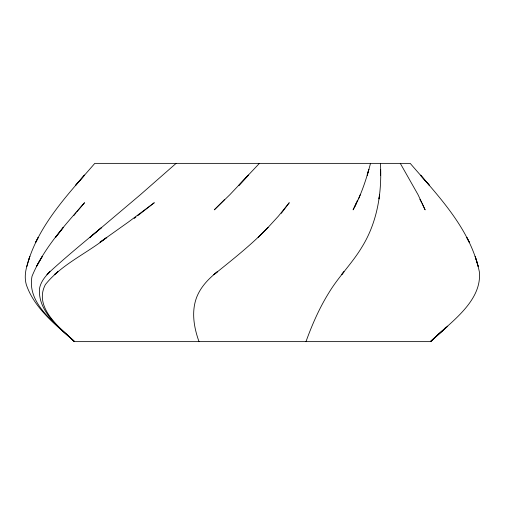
<?xml version="1.0" encoding="UTF-8"?>
<svg xmlns="http://www.w3.org/2000/svg" width="505" height="505" viewBox="0 0 505 505"><rect width="100%" height="100%" fill="white"/><g stroke="black" fill="none" stroke-linecap="round" stroke-linejoin="round"><path stroke-width="0.76" d="M26.803 266.425C25.143 272.315 24.606 278.64 26.292 284.593C34.529 308.826 56.219 325.106 74.519 341.632L430.481 341.632C448.977 323.351 482.3 301.914 479.359 271.829C470.42 228.62 437.955 195.637 410.205 163.368L94.795 163.368C68.061 194.343 37.559 225.716 26.803 266.425L29.827 256.414L28.223 261.325M370.512 163.368C366.333 179.401 361.069 195.277 353.096 209.853L357.559 200.113M305.98 341.632C312.128 324.608 319.431 307.93 329.014 292.54C338.754 276.431 352.383 263.111 362.009 246.932C377.443 222.004 382.083 192.247 380.435 163.368M358.556 198.806L360.324 194.652M354.939 206.387L356.536 202.713M281.279 213.344L289.27 202.713L278.324 216.247L268.073 227.433M73.736 215.667L76.059 212.763M76.987 211.601L84.537 202.713C64.836 225.35 43.664 248.189 32.036 276.229C26.475 304.483 57.311 324.601 74.519 341.632C59.918 327.966 33.362 307.545 45.368 284.593C61.578 264.26 86.734 253.523 106.807 237.445L100.034 242.217L128.377 222.055L154.296 202.713L137.606 215.793M259.425 163.368L229.908 194.652L214.29 209.853L224.599 199.488M258.124 237.445L268.086 227.433C251.433 244.805 232.47 259.646 213.785 274.72C206.633 280.843 200.258 288.185 196.767 297.035C191.168 311.478 193.895 327.492 199.02 341.632M442.254 330.945L430.481 341.632L447.758 326.173M444.905 328.294L445.966 327.234M446.186 327.234L430.481 341.632M176.119 163.368L140.459 194.652L89.833 237.445L101.739 227.433C84.221 241.983 66.603 256.439 49.812 271.829C45.141 276.424 40.823 281.815 39.516 288.405C37.604 311.528 59.476 327.543 74.519 341.632M134.147 218.482L135.877 217.137M400.282 163.368L418.02 194.652L425.128 209.853L422.06 203.364M419.882 199.355L421.751 202.713M379.558 194.652L379.072 198.806L379.558 194.652M368.839 169.446L367.211 175.147L368.839 169.446M38.184 237.445L35.741 242.217L38.203 237.445M39.327 261.325L36.474 266.425L42.3 256.414L39.327 261.325M63.283 227.433L55.531 237.445L63.295 227.433M343.873 271.829L341.569 274.72L343.899 271.829M84.486 175.147L75.441 185.524L84.486 175.147M248.46 175.147L238.739 185.524L248.46 175.147M49.843 271.829L47.053 274.72L49.843 271.829M217.238 271.829L213.817 274.72L217.264 271.829M57.835 271.829L54.25 274.72L57.86 271.829M429.559 185.524L420.513 175.147L429.578 185.524M469.29 242.217L466.797 237.445L469.259 242.217M476.777 261.325L475.173 256.414L478.197 266.425L476.77 261.325M380.574 175.147L380.53 169.446L380.562 175.147"/></g></svg>
